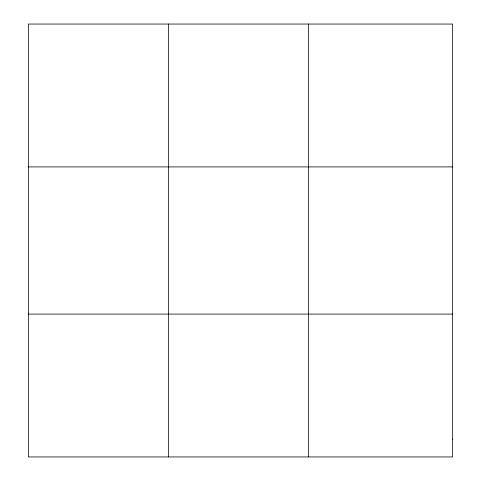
<?xml version="1.0" encoding="UTF-8"?>
<svg xmlns="http://www.w3.org/2000/svg" width="481" height="481" viewBox="0 0 481 481"><rect width="100%" height="100%" fill="white"/><g stroke="black" fill="none" stroke-linecap="round" stroke-linejoin="round"><path stroke-width="0.72" d="M168.368 456.95L168.368 24.05M308.387 456.95L308.387 24.05M28.349 166.907L452.651 166.907M28.349 314.093L452.651 314.093M452.651 439.093L452.651 456.95L28.349 456.95L28.349 24.05L452.651 24.05L452.651 439.093"/></g></svg>
